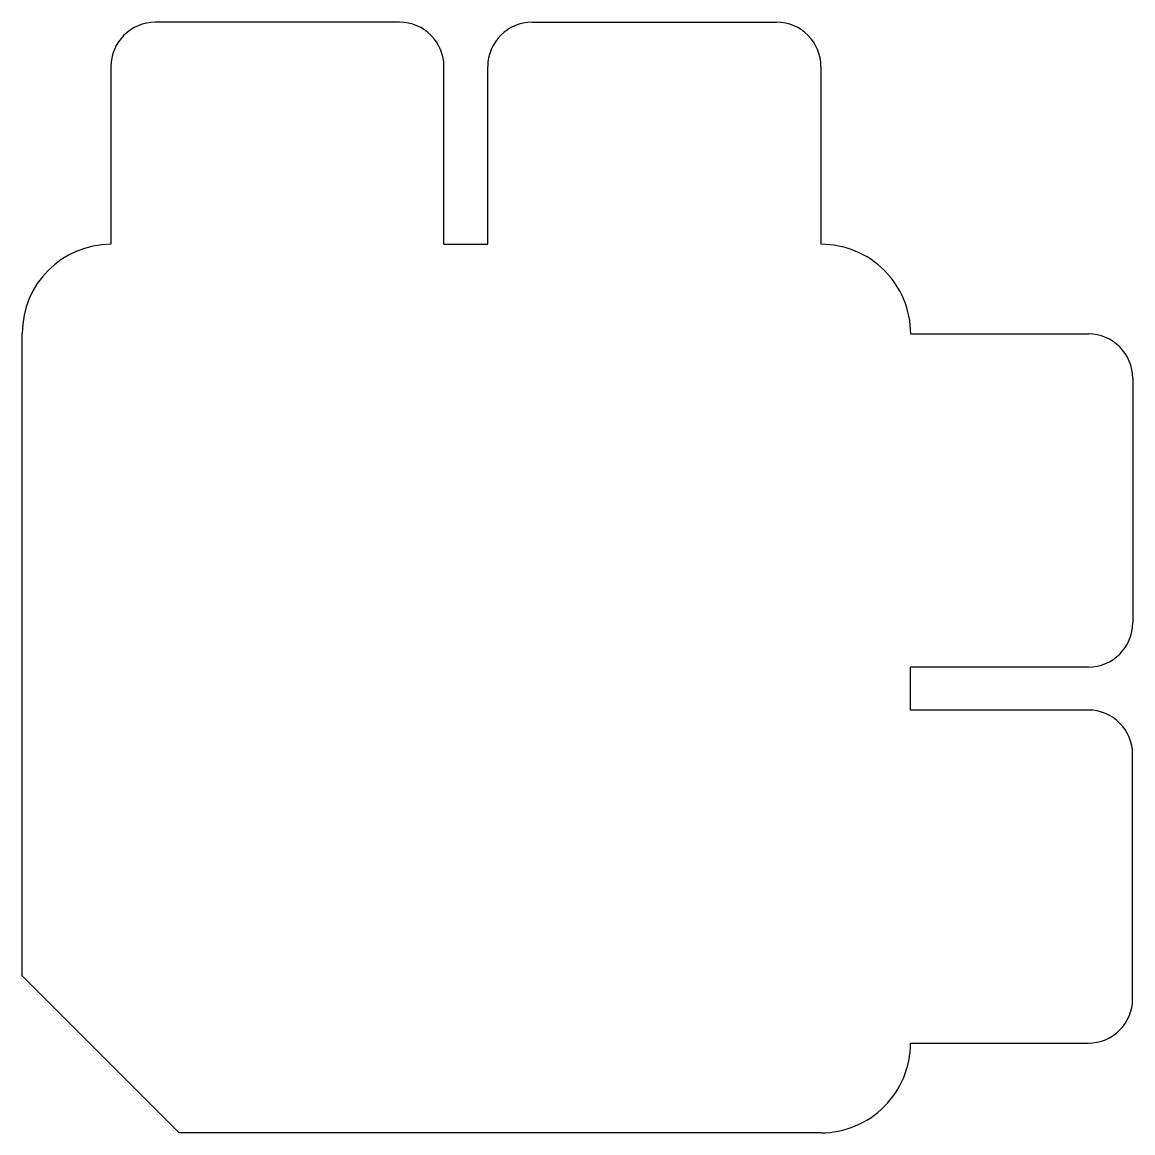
# Model space of a CAD drawing. Extents: x -20 to 30, y -20 to 30.
import ezdxf

# ---------------------------------------------------------------- set-up
doc = ezdxf.new("R2010")
doc.units = 0
doc.layers.add('Sketch', color=7, linetype='CONTINUOUS')

msp = doc.modelspace()

# ---------------------------------------------------------------- linework, layer by layer
at = {"layer": 'Sketch'}
for p, q in [((-2.98759, 30), (-13.9838, 30)), ((2.98381, 30), (13.9838, 30)), ((-15.9838, 28), (-15.9838, 20)), ((-0.987591, 20), (-0.987591, 28)), ((0.983809, 20), (0.983809, 28)), ((15.9838, 28), (15.9838, 20)), ((-0.987591, 20), (0.983809, 20)), ((-19.9754, -12.9289), (-19.9754, 16)), ((20.0246, 15.9676), (28.0246, 15.9676)), ((30.0246, 13.9676), (30.0246, 2.96763)), ((28.0246, 0.967632), (20.0162, 0.967632)), ((20.0162, -0.967632), (20.0162, 0.967632)), ((28.0164, -0.967632), (20.0162, -0.967632)), ((30.0164, -13.9676), (30.0164, -2.96763)), ((-19.9754, -12.9289), (-12.9043, -20)), ((20.0164, -15.9676), (28.0164, -15.9676)), ((15.9876, -20), (-12.9043, -20))]:
    msp.add_line(p, q, dxfattribs=at)
for centre, radius, start, end in [((-13.9838, 28), 2, 90, 180), ((-2.98759, 28), 2, 0, 90), ((2.98381, 28), 2, 90, 180), ((13.9838, 28), 2, 0, 90), ((15.9958, 15.9712), 4.02882, -0.0506677, 90.1707), ((-15.9754, 16), 4, 90.1753, 180), ((28.0246, 13.9676), 2, 0, 90), ((28.0246, 2.96763), 2, -90, 0), ((28.0164, -2.96763), 2, 0, 90), ((28.0164, -13.9676), 2, -90, 0), ((15.9876, -15.9712), 4.02882, -90, 0.0504138)]:
    msp.add_arc(centre, radius, start, end, dxfattribs=at)

doc.saveas('drawing.dxf')
